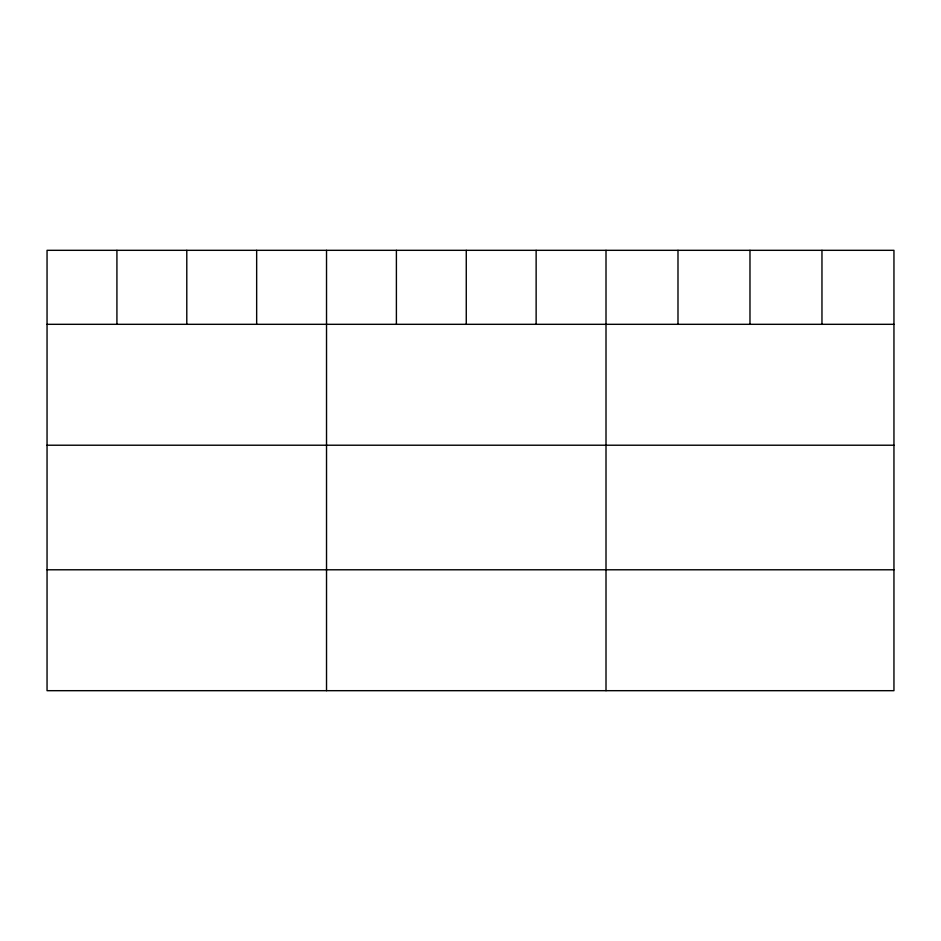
<?xml version="1.0" encoding="UTF-8"?>
<svg xmlns="http://www.w3.org/2000/svg" width="941" height="941" viewBox="0 0 941 941"><rect width="100%" height="100%" fill="white"/><g stroke="black" fill="none" stroke-linecap="round" stroke-linejoin="round"><path stroke-width="1.41" d="M893.95 324.316L893.95 690.682L47.05 690.682L47.05 250.318L893.95 250.318L893.95 324.316L47.05 324.316M47.05 445.222L893.95 445.222M47.05 569.787L893.95 569.787M821.963 250.318L821.963 324.316M749.977 250.318L749.977 324.316M677.99 250.318L677.99 324.316M606.004 250.318L606.004 690.682M536.135 250.318L536.135 324.316M466.265 250.318L466.265 324.316M396.396 250.318L396.396 324.316M326.527 250.318L326.527 690.682M256.658 250.318L256.658 324.316M186.789 250.318L186.789 324.316M116.919 250.318L116.919 324.316"/></g></svg>
